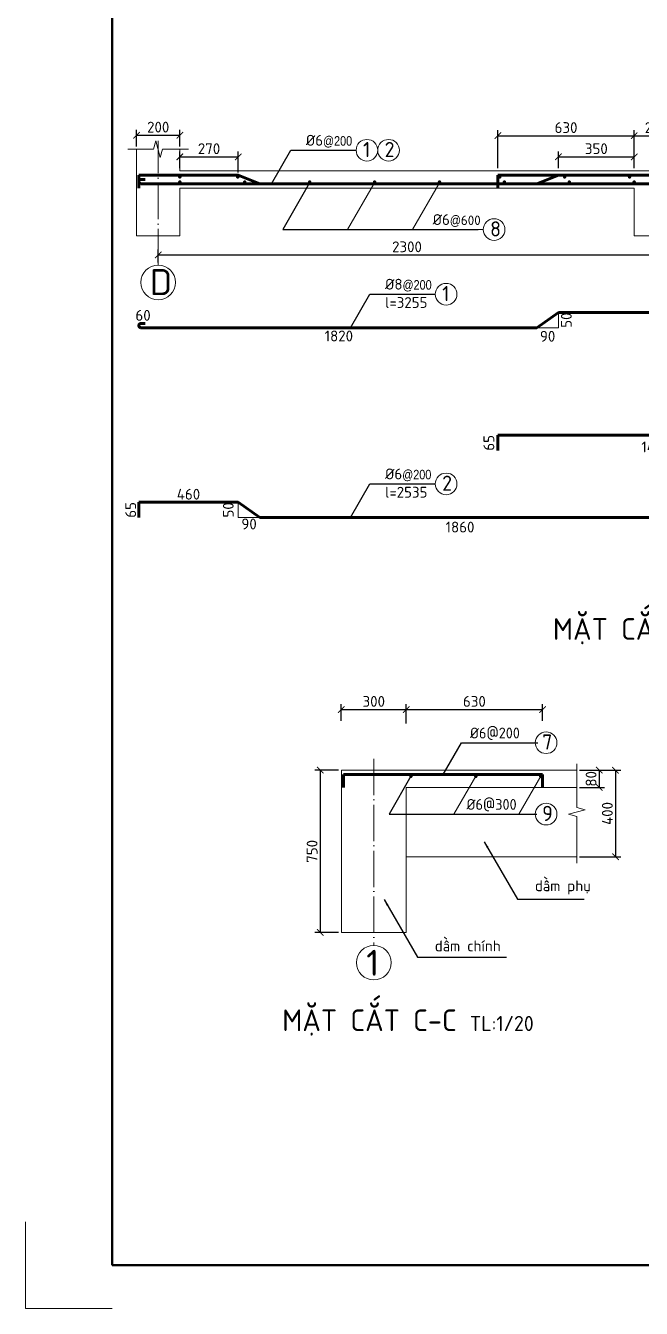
# Model space of a CAD drawing. Header units: millimetres. Extents: x 0 to 4970, y -594 to 1412.
# Drawn here: x 0 to 142.3, y -594 to -297.6 of the extents above; entities that cross this region are included whole.
import ezdxf

# ---------------------------------------------------------------- set-up
doc = ezdxf.new("R2010")
doc.units = ezdxf.units.MM
doc.header["$LTSCALE"] = 0.35
doc.header["$PDMODE"] = 3
doc.linetypes.add('ACAD_ISO04W100', pattern=[30, 24, -3, 0, -3])
doc.layers.get('0').update_dxf_attribs({"lineweight": 50})
for name, color, linetype, lineweight in [('CotThepSan', 13, 'Continuous', 70), ('DoVe', 1, 'Continuous', 18), ('Duong Bao San', 7, 'Continuous', 18), ('Kich Thuoc', 1, 'Continuous', 20), ('Ky Hieu', 4, 'Continuous', 20), ('Text', 40, 'Continuous', 20), ('Truc', 3, 'ACAD_ISO04W100', 20)]:
    doc.layers.add(name, color=color, linetype=linetype, lineweight=lineweight)
doc.styles.get("Standard").update_dxf_attribs({"font": 'isocpeur.ttf'})
doc.styles.add('VN', font='')
doc.styles.get('VN').set_extended_font_data('TCVN 7284')
doc.dimstyles.new('Dim20', dxfattribs={"dimtxt": 2.5, "dimasz": 1.5, "dimexe": 1.25, "dimexo": 0.625, "dimtad": 1, "dimlfac": 20, "dimtxsty": 'Standard', "dimblk": 'ARCHTICK', "dimcen": 2.5, "dimadec": 0, "dimazin": 0, "dimtfac": 1, "dimtmove": 0, "dimatfit": 3, "dimfxl": 1, "dimarcsym": 0})
doc.dimstyles.new('Dim20KT', dxfattribs={"dimtxt": 2.5, "dimasz": 1.5, "dimexe": 1.25, "dimexo": 0.625, "dimtad": 1, "dimlfac": 20, "dimtxsty": 'Standard', "dimblk": 'ARCHTICK', "dimcen": 2.5, "dimse1": 1, "dimse2": 1, "dimsd1": 1, "dimsd2": 1, "dimadec": 0, "dimazin": 0, "dimtfac": 1, "dimtmove": 0, "dimatfit": 3, "dimfxl": 1, "dimarcsym": 0})
doc.dimstyles.new('Dim50KT', dxfattribs={"dimtxt": 2.5, "dimasz": 1.5, "dimexe": 1.25, "dimexo": 0.625, "dimtad": 1, "dimlfac": 50, "dimtxsty": 'Standard', "dimblk": 'ARCHTICK', "dimcen": 2.5, "dimse1": 1, "dimse2": 1, "dimsd1": 1, "dimsd2": 1, "dimadec": 0, "dimazin": 0, "dimtfac": 1, "dimtmove": 0, "dimatfit": 3, "dimfxl": 1, "dimarcsym": 0})

# ---------------------------------------------------------------- blocks, each defined once
blk = doc.blocks.new('*D2067')
at = {"layer": 'Defpoints', "color": 0}
for p in [(123.13, -363.92), (182.13, -363.92), (182.13, -363.92)]:
    blk.add_point(p, dxfattribs=at)
at = {"layer": 'Kich Thuoc', "color": 0, "insert": (152.63, -362.05), "char_height": 2.5, "attachment_point": 5}
blk.add_mtext('1180', dxfattribs=at)
blk = doc.blocks.new('_ArchTick')
at = {"color": 0, "linetype": 'ByBlock', "const_width": 0.15}
blk.add_lwpolyline([(-0.5, -0.5), (0.5, 0.5)], dxfattribs=at)
blk = doc.blocks.new('*D2139')
at = {"layer": 'Defpoints', "color": 0}
for p in [(26.63, -367.42), (118.13, -367.42), (118.13, -371.19)]:
    blk.add_point(p, dxfattribs=at)
at = {"layer": 'Kich Thuoc', "color": 0, "insert": (72.38, -369.32), "char_height": 2.5, "attachment_point": 5}
blk.add_mtext('1820', dxfattribs=at)
blk = doc.blocks.new('*D2068')
at = {"layer": 'Defpoints', "color": 0}
for p in [(26.63, -366.42), (26.63, -366.42), (27.63, -366.42)]:
    blk.add_point(p, dxfattribs=at)
at = {"layer": 'Kich Thuoc', "color": 0, "insert": (27.13, -364.55), "char_height": 2.5, "attachment_point": 5}
blk.add_mtext('60', dxfattribs=at)
blk = doc.blocks.new('*D2140')
at = {"layer": 'Defpoints', "color": 0}
for p in [(26.13, -407.76), (49.13, -407.76), (49.13, -407.76)]:
    blk.add_point(p, dxfattribs=at)
at = {"layer": 'Kich Thuoc', "color": 0, "insert": (37.63, -405.88), "char_height": 2.5, "attachment_point": 5}
blk.add_mtext('460', dxfattribs=at)
blk = doc.blocks.new('*D2141')
at = {"layer": 'Defpoints', "color": 0}
for p in [(54.13, -411.26), (146.63, -411.26), (146.63, -415.35)]:
    blk.add_point(p, dxfattribs=at)
at = {"layer": 'Kich Thuoc', "color": 0, "insert": (100.38, -413.48), "char_height": 2.5, "attachment_point": 5}
blk.add_mtext('1860', dxfattribs=at)
blk = doc.blocks.new('*D2072')
at = {"layer": 'Defpoints', "color": 0}
for p in [(49.13, -327.93), (35.63, -331.16), (49.13, -332.16)]:
    blk.add_point(p, dxfattribs=at)
at = {"layer": 'Kich Thuoc', "color": 0, "lineweight": -2}
for p, q in [((35.63, -330.54), (35.63, -326.68)), ((35.63, -327.93), (49.13, -327.93)), ((49.13, -331.54), (49.13, -326.68))]:
    blk.add_line(p, q, dxfattribs=at)
at = {"layer": 'Kich Thuoc', "color": 0, "lineweight": -2, "xscale": 1.5, "yscale": 1.5, "zscale": 1.5, "rotation": 180}
blk.add_blockref('_ArchTick', (35.63, -327.93), dxfattribs=at)
at = {"layer": 'Kich Thuoc', "color": 0, "lineweight": -2, "xscale": 1.5, "yscale": 1.5, "zscale": 1.5}
blk.add_blockref('_ArchTick', (49.13, -327.93), dxfattribs=at)
at = {"layer": 'Kich Thuoc', "color": 0, "insert": (42.38, -326.05), "char_height": 2.5, "attachment_point": 5}
blk.add_mtext('270', dxfattribs=at)
blk = doc.blocks.new('*D2073')
at = {"layer": 'Defpoints', "color": 0}
for p in [(140.63, -327.93), (123.13, -331.16), (140.63, -331.16)]:
    blk.add_point(p, dxfattribs=at)
at = {"layer": 'Kich Thuoc', "color": 0, "lineweight": -2}
for p, q in [((123.13, -330.54), (123.13, -326.68)), ((123.13, -327.93), (140.63, -327.93)), ((140.63, -330.54), (140.63, -326.68))]:
    blk.add_line(p, q, dxfattribs=at)
at = {"layer": 'Kich Thuoc', "color": 0, "lineweight": -2, "xscale": 1.5, "yscale": 1.5, "zscale": 1.5, "rotation": 180}
blk.add_blockref('_ArchTick', (123.13, -327.93), dxfattribs=at)
at = {"layer": 'Kich Thuoc', "color": 0, "lineweight": -2, "xscale": 1.5, "yscale": 1.5, "zscale": 1.5}
blk.add_blockref('_ArchTick', (140.63, -327.93), dxfattribs=at)
at = {"layer": 'Kich Thuoc', "color": 0, "insert": (131.88, -326.05), "char_height": 2.5, "attachment_point": 5}
blk.add_mtext('350', dxfattribs=at)
blk = doc.blocks.new('*D2075')
at = {"layer": 'Defpoints', "color": 0}
for p in [(140.63, -323.04), (109.13, -331.16), (140.63, -331.16)]:
    blk.add_point(p, dxfattribs=at)
at = {"layer": 'Kich Thuoc', "color": 0, "lineweight": -2}
for p, q in [((109.13, -330.54), (109.13, -321.79)), ((109.13, -323.04), (140.63, -323.04)), ((140.63, -330.54), (140.63, -321.79))]:
    blk.add_line(p, q, dxfattribs=at)
at = {"layer": 'Kich Thuoc', "color": 0, "lineweight": -2, "xscale": 1.5, "yscale": 1.5, "zscale": 1.5, "rotation": 180}
blk.add_blockref('_ArchTick', (109.13, -323.04), dxfattribs=at)
at = {"layer": 'Kich Thuoc', "color": 0, "lineweight": -2, "xscale": 1.5, "yscale": 1.5, "zscale": 1.5}
blk.add_blockref('_ArchTick', (140.63, -323.04), dxfattribs=at)
at = {"layer": 'Kich Thuoc', "color": 0, "insert": (124.88, -321.17), "char_height": 2.5, "attachment_point": 5}
blk.add_mtext('630', dxfattribs=at)
blk = doc.blocks.new('*D2076')
at = {"layer": 'Defpoints', "color": 0}
for p in [(150.63, -323.04), (140.63, -330.54), (150.63, -330.54)]:
    blk.add_point(p, dxfattribs=at)
at = {"layer": 'Kich Thuoc', "color": 0, "lineweight": -2}
for p, q in [((140.63, -329.91), (140.63, -321.79)), ((140.63, -323.04), (150.63, -323.04)), ((150.63, -329.91), (150.63, -321.79))]:
    blk.add_line(p, q, dxfattribs=at)
at = {"layer": 'Kich Thuoc', "color": 0, "lineweight": -2, "xscale": 1.5, "yscale": 1.5, "zscale": 1.5, "rotation": 180}
blk.add_blockref('_ArchTick', (140.63, -323.04), dxfattribs=at)
at = {"layer": 'Kich Thuoc', "color": 0, "lineweight": -2, "xscale": 1.5, "yscale": 1.5, "zscale": 1.5}
blk.add_blockref('_ArchTick', (150.63, -323.04), dxfattribs=at)
at = {"layer": 'Kich Thuoc', "color": 0, "insert": (145.63, -321.17), "char_height": 2.5, "attachment_point": 5}
blk.add_mtext('200', dxfattribs=at)
blk = doc.blocks.new('*D2085')
at = {"layer": 'Defpoints', "color": 0}
for p in [(109.13, -396.82), (182.13, -396.82), (182.13, -396.82)]:
    blk.add_point(p, dxfattribs=at)
at = {"layer": 'Kich Thuoc', "color": 0, "insert": (145.63, -394.95), "char_height": 2.5, "attachment_point": 5}
blk.add_mtext('1460', dxfattribs=at)
blk = doc.blocks.new('*D2086')
at = {"layer": 'Defpoints', "color": 0}
for p in [(87.95, -455.63), (87.95, -456.26), (72.95, -458.84)]:
    blk.add_point(p, dxfattribs=at)
at = {"layer": 'Kich Thuoc', "color": 0, "lineweight": -2}
for p, q in [((72.95, -458.21), (72.95, -454.38)), ((72.95, -455.63), (87.95, -455.63)), ((87.95, -455.63), (87.95, -454.38))]:
    blk.add_line(p, q, dxfattribs=at)
at = {"layer": 'Kich Thuoc', "color": 0, "lineweight": -2, "xscale": 1.5, "yscale": 1.5, "zscale": 1.5, "rotation": 180}
blk.add_blockref('_ArchTick', (72.95, -455.63), dxfattribs=at)
at = {"layer": 'Kich Thuoc', "color": 0, "lineweight": -2, "xscale": 1.5, "yscale": 1.5, "zscale": 1.5}
blk.add_blockref('_ArchTick', (87.95, -455.63), dxfattribs=at)
at = {"layer": 'Kich Thuoc', "color": 0, "insert": (80.45, -453.76), "char_height": 2.5, "attachment_point": 5}
blk.add_mtext('300', dxfattribs=at)
blk = doc.blocks.new('*D2087')
at = {"layer": 'Defpoints', "color": 0}
for p in [(119.45, -455.63), (119.45, -458.84), (87.95, -459.46)]:
    blk.add_point(p, dxfattribs=at)
at = {"layer": 'Kich Thuoc', "color": 0, "lineweight": -2}
for p, q in [((87.95, -458.84), (87.95, -454.38)), ((87.95, -455.63), (119.45, -455.63)), ((119.45, -458.21), (119.45, -454.38))]:
    blk.add_line(p, q, dxfattribs=at)
at = {"layer": 'Kich Thuoc', "color": 0, "lineweight": -2, "xscale": 1.5, "yscale": 1.5, "zscale": 1.5, "rotation": 180}
blk.add_blockref('_ArchTick', (87.95, -455.63), dxfattribs=at)
at = {"layer": 'Kich Thuoc', "color": 0, "lineweight": -2, "xscale": 1.5, "yscale": 1.5, "zscale": 1.5}
blk.add_blockref('_ArchTick', (119.45, -455.63), dxfattribs=at)
at = {"layer": 'Kich Thuoc', "color": 0, "insert": (103.7, -453.76), "char_height": 2.5, "attachment_point": 5}
blk.add_mtext('630', dxfattribs=at)
blk = doc.blocks.new('*D2088')
at = {"layer": 'Defpoints', "color": 0}
for p in [(127.37, -469.65), (127.37, -473.65), (132.55, -473.65)]:
    blk.add_point(p, dxfattribs=at)
at = {"layer": 'Kich Thuoc', "color": 0, "lineweight": -2}
for p, q in [((127.99, -469.65), (133.8, -469.65)), ((132.55, -469.65), (132.55, -473.65)), ((127.99, -473.65), (133.8, -473.65))]:
    blk.add_line(p, q, dxfattribs=at)
at = {"layer": 'Kich Thuoc', "color": 0, "lineweight": -2, "xscale": 1.5, "yscale": 1.5, "zscale": 1.5}
for p, rotation in [((132.55, -469.65), 90), ((132.55, -473.65), 270)]:
    blk.add_blockref('_ArchTick', p, dxfattribs=dict(at, rotation=rotation))
at = {"layer": 'Kich Thuoc', "color": 0, "insert": (130.67, -471.65), "char_height": 2.5, "attachment_point": 5, "rotation": 90}
blk.add_mtext('80', dxfattribs=at)
blk = doc.blocks.new('*D2144')
at = {"layer": 'Defpoints', "color": 0}
for p in [(127.37, -469.65), (127.37, -489.65), (136.3, -489.65)]:
    blk.add_point(p, dxfattribs=at)
at = {"layer": 'Kich Thuoc', "color": 0, "lineweight": -2}
for p, q in [((127.99, -469.65), (137.55, -469.65)), ((136.3, -469.65), (136.3, -489.65)), ((127.99, -489.65), (137.55, -489.65))]:
    blk.add_line(p, q, dxfattribs=at)
at = {"layer": 'Kich Thuoc', "color": 0, "lineweight": -2, "xscale": 1.5, "yscale": 1.5, "zscale": 1.5}
for p, rotation in [((136.3, -469.65), 90), ((136.3, -489.65), 270)]:
    blk.add_blockref('_ArchTick', p, dxfattribs=dict(at, rotation=rotation))
at = {"layer": 'Kich Thuoc', "color": 0, "insert": (134.42, -479.65), "char_height": 2.5, "attachment_point": 5, "rotation": 90}
blk.add_mtext('400', dxfattribs=at)
blk = doc.blocks.new('*D2145')
at = {"layer": 'Defpoints', "color": 0}
for p in [(72.95, -469.65), (68.08, -507.15), (72.95, -507.15)]:
    blk.add_point(p, dxfattribs=at)
at = {"layer": 'Kich Thuoc', "color": 0, "lineweight": -2}
for p, q in [((72.33, -469.65), (66.83, -469.65)), ((68.08, -469.65), (68.08, -507.15)), ((72.33, -507.15), (66.83, -507.15))]:
    blk.add_line(p, q, dxfattribs=at)
at = {"layer": 'Kich Thuoc', "color": 0, "lineweight": -2, "xscale": 1.5, "yscale": 1.5, "zscale": 1.5}
for p, rotation in [((68.08, -469.65), 90), ((68.08, -507.15), 270)]:
    blk.add_blockref('_ArchTick', p, dxfattribs=dict(at, rotation=rotation))
at = {"layer": 'Kich Thuoc', "color": 0, "insert": (66.2, -488.4), "char_height": 2.5, "attachment_point": 5, "rotation": 90}
blk.add_mtext('750', dxfattribs=at)
blk = doc.blocks.new('*D2102')
at = {"layer": 'Defpoints', "color": 0}
for p in [(123.13, -363.92), (123.13, -367.42), (126.83, -367.42)]:
    blk.add_point(p, dxfattribs=at)
at = {"layer": 'Kich Thuoc', "color": 0, "insert": (124.95, -365.67), "char_height": 2.5, "attachment_point": 5, "rotation": 90}
blk.add_mtext('50', dxfattribs=at)
blk = doc.blocks.new('*D2103')
at = {"layer": 'Defpoints', "color": 0}
for p in [(118.13, -367.42), (123.1, -367.42), (123.1, -371.26)]:
    blk.add_point(p, dxfattribs=at)
at = {"layer": 'Kich Thuoc', "color": 0, "insert": (120.62, -369.39), "char_height": 2.5, "attachment_point": 5}
blk.add_mtext('90', dxfattribs=at)
blk = doc.blocks.new('*D2108')
at = {"layer": 'Defpoints', "color": 0}
for p in [(49.13, -407.76), (48.7, -411.26), (49.13, -411.26)]:
    blk.add_point(p, dxfattribs=at)
at = {"layer": 'Kich Thuoc', "color": 0, "insert": (46.82, -409.51), "char_height": 2.5, "attachment_point": 5, "rotation": 90}
blk.add_mtext('50', dxfattribs=at)
blk = doc.blocks.new('*D2109')
at = {"layer": 'Defpoints', "color": 0}
for p in [(49.13, -411.26), (54.13, -411.26), (54.13, -414.63)]:
    blk.add_point(p, dxfattribs=at)
at = {"layer": 'Kich Thuoc', "color": 0, "insert": (51.63, -412.76), "char_height": 2.5, "attachment_point": 5}
blk.add_mtext('90', dxfattribs=at)
blk = doc.blocks.new('*D2111')
at = {"layer": 'Defpoints', "color": 0}
for p in [(145.63, -350.26), (145.63, -350.6), (30.63, -352.94)]:
    blk.add_point(p, dxfattribs=at)
at = {"layer": 'Kich Thuoc', "color": 0, "lineweight": -2}
for p, q in [((30.63, -352.31), (30.63, -349.35)), ((30.63, -350.6), (145.63, -350.6)), ((145.63, -350.88), (145.63, -351.85))]:
    blk.add_line(p, q, dxfattribs=at)
at = {"layer": 'Kich Thuoc', "color": 0, "lineweight": -2, "xscale": 1.5, "yscale": 1.5, "zscale": 1.5, "rotation": 180}
blk.add_blockref('_ArchTick', (30.63, -350.6), dxfattribs=at)
at = {"layer": 'Kich Thuoc', "color": 0, "lineweight": -2, "xscale": 1.5, "yscale": 1.5, "zscale": 1.5}
blk.add_blockref('_ArchTick', (145.63, -350.6), dxfattribs=at)
at = {"layer": 'Kich Thuoc', "color": 0, "insert": (88.13, -348.72), "char_height": 2.5, "attachment_point": 5}
blk.add_mtext('2300', dxfattribs=at)
blk = doc.blocks.new('*D2116')
at = {"layer": 'Defpoints', "color": 0}
for p in [(21.56, -407.76), (26.16, -407.76), (21.56, -411.26)]:
    blk.add_point(p, dxfattribs=at)
at = {"layer": 'Kich Thuoc', "color": 0, "insert": (24.28, -409.51), "char_height": 2.5, "attachment_point": 5, "rotation": 90}
blk.add_mtext('65', dxfattribs=at)
blk = doc.blocks.new('*D2117')
at = {"layer": 'Defpoints', "color": 0}
for p in [(104.32, -392.27), (108.92, -392.27), (104.32, -395.77)]:
    blk.add_point(p, dxfattribs=at)
at = {"layer": 'Kich Thuoc', "color": 0, "insert": (107.05, -394.02), "char_height": 2.5, "attachment_point": 5, "rotation": 90}
blk.add_mtext('65', dxfattribs=at)
blk = doc.blocks.new('*D2120')
at = {"layer": 'Defpoints', "color": 0}
for p in [(35.63, -322.94), (25.63, -326.17), (35.63, -326.17)]:
    blk.add_point(p, dxfattribs=at)
at = {"layer": 'Kich Thuoc', "color": 0, "lineweight": -2}
for p, q in [((25.63, -325.55), (25.63, -321.69)), ((25.63, -322.94), (35.63, -322.94)), ((35.63, -325.55), (35.63, -321.69))]:
    blk.add_line(p, q, dxfattribs=at)
at = {"layer": 'Kich Thuoc', "color": 0, "lineweight": -2, "xscale": 1.5, "yscale": 1.5, "zscale": 1.5, "rotation": 180}
blk.add_blockref('_ArchTick', (25.63, -322.94), dxfattribs=at)
at = {"layer": 'Kich Thuoc', "color": 0, "lineweight": -2, "xscale": 1.5, "yscale": 1.5, "zscale": 1.5}
blk.add_blockref('_ArchTick', (35.63, -322.94), dxfattribs=at)
at = {"layer": 'Kich Thuoc', "color": 0, "insert": (30.63, -321.06), "char_height": 2.5, "attachment_point": 5}
blk.add_mtext('200', dxfattribs=at)
blk = doc.blocks.new('*D2121')
at = {"layer": 'Defpoints', "color": 0}
for p in [(49.13, -327.93), (35.63, -331.16), (49.13, -332.16)]:
    blk.add_point(p, dxfattribs=at)
at = {"layer": 'Kich Thuoc', "color": 0, "lineweight": -2}
for p, q in [((35.63, -330.54), (35.63, -326.68)), ((35.63, -327.93), (49.13, -327.93)), ((49.13, -331.54), (49.13, -326.68))]:
    blk.add_line(p, q, dxfattribs=at)
at = {"layer": 'Kich Thuoc', "color": 0, "lineweight": -2, "xscale": 1.5, "yscale": 1.5, "zscale": 1.5, "rotation": 180}
blk.add_blockref('_ArchTick', (35.63, -327.93), dxfattribs=at)
at = {"layer": 'Kich Thuoc', "color": 0, "lineweight": -2, "xscale": 1.5, "yscale": 1.5, "zscale": 1.5}
blk.add_blockref('_ArchTick', (49.13, -327.93), dxfattribs=at)
at = {"layer": 'Kich Thuoc', "color": 0, "insert": (42.38, -326.05), "char_height": 2.5, "attachment_point": 5}
blk.add_mtext('270', dxfattribs=at)

msp = doc.modelspace()

# ---------------------------------------------------------------- linework, layer by layer
msp.add_lwpolyline([(20, -584), (830, -584), (830, -10), (20, -10)], close=True)
at = {"layer": 'CotThepSan'}
for p, q in [((26.134345, -335.161745), (26.134345, -332.161745)), ((26.134345, -332.161745), (49.134345, -332.161745)), ((26.634345, -333.161745), (27.634345, -333.161745)), ((26.634345, -334.161745), (118.634345, -334.161745)), ((49.134345, -332.161745), (54.134345, -334.161745)), ((54.134345, -334.161745), (147.134345, -334.161745)), ((109.134345, -332.161745), (182.134345, -332.161745)), ((109.134345, -332.161745), (109.134345, -335.161745)), ((118.134345, -334.161745), (123.134345, -332.161745)), ((118.134345, -367.42364), (123.134345, -363.92364)), ((123.134345, -363.92364), (182.134345, -363.92364)), ((26.634345, -366.42364), (27.634345, -366.42364)), ((26.634345, -367.42364), (118.134345, -367.42364)), ((109.134345, -395.774371), (109.134345, -392.274371)), ((109.134345, -392.274371), (182.134345, -392.274371)), ((26.134345, -411.257619), (26.134345, -407.757619)), ((26.134345, -407.757619), (49.134345, -407.757619)), ((49.134345, -407.757619), (54.134345, -411.257619)), ((54.134345, -411.257619), (146.634345, -411.257619)), ((73.454463, -473.654109), (73.454463, -470.654109)), ((73.454463, -470.654109), (119.454463, -470.654109)), ((119.454463, -470.654109), (119.454463, -473.654109))]:
    msp.add_line(p, q, dxfattribs=at)
at = {"layer": 'CotThepSan', "color": 1, "const_width": 0.4}
for points in [[(35.434345, -332.561745, 1), (35.834345, -332.561745, 1)], [(35.434345, -333.761745, 1), (35.834345, -333.761745, 1)], [(48.822542, -332.561745, 1), (49.222542, -332.561745, 1)], [(50.434345, -333.761745, 1), (50.834345, -333.761745, 1)], [(65.434345, -333.761745, 1), (65.834345, -333.761745, 1)], [(80.434345, -333.761745, 1), (80.834345, -333.761745, 1)], [(95.434345, -333.761745, 1), (95.834345, -333.761745, 1)], [(109.35635, -332.561745, 1), (109.75635, -332.561745, 1)], [(110.434345, -333.761745, 1), (110.834345, -333.761745, 1)], [(124.35635, -332.561745, 1), (124.75635, -332.561745, 1)], [(125.434345, -333.761745, 1), (125.834345, -333.761745, 1)], [(139.35635, -332.561745, 1), (139.75635, -332.561745, 1)], [(140.434345, -333.761745, 1), (140.834345, -333.761745, 1)], [(89.232458, -471.054109, -1), (88.832458, -471.054109, -1)], [(104.232458, -471.054109, -1), (103.832458, -471.054109, -1)], [(119.232458, -471.054109, -1), (118.832458, -471.054109, -1)]]:
    msp.add_lwpolyline(points, format="xyb", close=True, dxfattribs=at)
at = {"layer": 'CotThepSan'}
for centre in [(26.634345, -333.661745), (26.634345, -366.92364)]:
    msp.add_arc(centre, 0.5, 90, 270, dxfattribs=at)
at = {"layer": 'DoVe'}
for p, q in [((123.134345, -367.42364), (123.134345, -363.92364)), ((118.134345, -367.42364), (123.134345, -367.42364)), ((49.134345, -407.757619), (49.134345, -411.257619)), ((49.134345, -411.257619), (54.134345, -411.257619))]:
    msp.add_line(p, q, dxfattribs=at)
at = {"layer": 'Duong Bao San'}
for p, q in [((25.634345, -331.161745), (25.634345, -326.161745)), ((35.634345, -331.161745), (35.634345, -326.161745)), ((25.634345, -346.161745), (25.634345, -331.161745)), ((35.634345, -346.161745), (35.634345, -335.161745)), ((140.634345, -346.161745), (140.634345, -335.161745)), ((25.634345, -346.161745), (35.634345, -346.161745)), ((140.634345, -346.161745), (150.634345, -346.161745)), ((72.954463, -469.654109), (127.368087, -469.654109)), ((72.954463, -469.654109), (72.954463, -507.154109)), ((87.954463, -473.654109), (127.368087, -473.654109)), ((87.954463, -473.654109), (87.954463, -507.154109)), ((87.954463, -489.654109), (127.368087, -489.654109)), ((72.954463, -507.154109), (87.954463, -507.154109))]:
    msp.add_line(p, q, dxfattribs=at)
for points in [[(35.634345, -331.161745), (265.634345, -331.161745), (318.134345, -331.161745)], [(35.634345, -335.161745), (140.634345, -335.161745)]]:
    msp.add_lwpolyline(points, dxfattribs=at)
at = {"layer": 'Ky Hieu'}
for p, q in [((65.97467, -326.412513), (76.37467, -326.412513)), ((80.634345, -333.961745), (74.412172, -344.738865)), ((95.634345, -333.961745), (89.412172, -344.738865)), ((94.059791, -344.738865), (104.553124, -344.738865)), ((104.553124, -344.738865), (105.75149, -344.738865)), ((84.176448, -403.508387), (94.669781, -403.508387)), ((117.234015, -463.304877), (117.78256, -463.304877)), ((117.773421, -463.304877), (117.78256, -463.304877)), ((104.032458, -471.054109), (98.98117, -479.803198)), ((119.032458, -471.054109), (113.981265, -479.803033)), ((117.308087, -479.803198), (117.78256, -479.803198)), ((0, -594), (0, -574)), ((0, -594), (20, -594))]:
    msp.add_line(p, q, dxfattribs=at)
for points in [[(23.634345, -326.161745), (23.634345, -326.161745), (29.563793, -326.161745), (30.081431, -324.229894), (31.116707, -328.093597), (31.634345, -326.161745), (37.634345, -326.161745), (37.634345, -326.161745)], [(127.368087, -468.154109), (127.368087, -468.154109), (127.368087, -478.296133), (129.299938, -478.813771), (125.436235, -479.849047), (127.368087, -480.366685), (127.368087, -491.154109), (127.368087, -491.154109)]]:
    msp.add_lwpolyline(points, dxfattribs=at)
for centre, radius in [((78.87467, -326.412513), 2.5), ((83.87467, -326.412513), 2.5), ((108.25149, -344.738865), 2.5), ((30.634345, -356.937682), 4), ((97.169781, -359.674408), 2.5), ((97.169781, -403.508387), 2.5), ((120.28256, -463.304877), 2.5), ((120.28256, -479.803198), 2.5), ((80.454463, -514.125171), 4)]:
    msp.add_circle(centre, radius, dxfattribs=at)
at = {"layer": 'Truc'}
for p, q in [((30.634345, -352.937682), (30.634345, -324.243043)), ((80.454463, -467.053065), (80.454463, -510.125171))]:
    msp.add_line(p, q, dxfattribs=at)

# ---------------------------------------------------------------- texts
at = {"layer": 'Kich Thuoc', "color": 2}
for s, p in [('D', (28.684048, -359.862325)), ('1', (78.704463, -517.15626))]:
    msp.add_text(s, height=6, dxfattribs=at).set_placement(p)
at = {"layer": 'Ky Hieu', "style": 'VN'}
for s, p in [('1', (77.960646, -327.995648)), ('2', (82.960646, -327.995648)), ('8', (107.337467, -346.322)), ('1', (96.255758, -361.257542)), ('2', (96.255758, -405.091521)), ('7', (119.368537, -464.888012)), ('9', (119.368537, -481.386332))]:
    msp.add_text(s, height=3.5, dxfattribs=at).set_placement(p)
at = {"layer": 'Ky Hieu', "char_height": 2.5, "attachment_point": 7}
for s, insert in [('%%C6{\\fVNI-Helve-Condense|b0|i0|c0|p2;\\H0.875x;@200}', (64.754327, -325.787513)), ('%%C6{\\fVNI-Helve-Condense|b0|i0|c0|p2;\\H0.875x;@\\fISOCPEUR|b0|i0|c0|p34;600}', (94.059791, -344.113865)), ('%%C8{\\fVNI-Helve-Condense|b0|i0|c0|p2;\\H0.875x;@200}', (83.049439, -359.049408)), ('l=3255', (83.072118, -362.839454)), ('%%C6{\\fVNI-Helve-Condense|b0|i0|c0|p2;\\H0.875x;@200}', (83.049439, -402.883387)), ('l=2535', (83.072118, -406.673433))]:
    msp.add_mtext(s, dxfattribs=dict(at, insert=insert))
at = {"layer": 'Ky Hieu', "char_height": 2.5, "attachment_point": 7, "style": 'VN'}
for s, insert in [('%%C6@200', (102.696662, -462.679877)), ('%%C6@300', (101.89684, -479.178198))]:
    msp.add_mtext(s, dxfattribs=dict(at, insert=insert))
at = {"layer": 'Ky Hieu', "char_height": 2.5, "width": 16.51500642, "attachment_point": 1}
for s, insert in [('d{\\fTCVN 7284|b0|i0|c0|p34;ầ}m ph{\\fTCVN 7284|b0|i0|c0|p34;ụ}', (117.681779, -495.109509)), ('d{\\fTCVN 7284|b0|i0|c0|p34;ầ}m chính', (94.550408, -509.000054))]:
    msp.add_mtext(s, dxfattribs=dict(at, insert=insert))
at = {"layer": 'Text', "char_height": 5, "width": 119.00779123, "attachment_point": 8, "style": 'VN'}
for s, insert in [('^IMẶT CẮT B-B {\\H0.7x;TL:1/20}', (150.03423, -440.566963)), ('^IMẶT CẮT C-C {\\H0.7x;TL:1/20}', (86.835692, -530.977659))]:
    msp.add_mtext(s, dxfattribs=dict(at, insert=insert))

# ---------------------------------------------------------------- dimensions: what is measured, and where the dimension line sits
at = {"layer": 'Kich Thuoc'}
for base, p1, p2, dimstyle, picture, middle in [((35.634345, -322.936454), (25.634345, -326.170249), (35.634345, -326.170249), 'Dim20', '*D2120', (30.634345, -321.061454)), ((140.634345, -323.044748), (109.134345, -331.161745), (140.634345, -331.161745), 'Dim20', '*D2075', (124.884345, -321.169748)), ((150.634345, -323.044748), (140.634345, -330.536745), (150.634345, -330.536745), 'Dim20', '*D2076', (145.634345, -321.169748)), ((140.634345, -327.927951), (123.134345, -331.161745), (140.634345, -331.161745), 'Dim20', '*D2073', (131.884345, -326.052951)), ((145.634345, -350.597632), (30.634345, -352.937682), (145.634345, -350.258768), 'Dim20', '*D2111', (88.134345, -348.722632)), ((182.134345, -363.92364), (123.134345, -363.92364), (182.134345, -363.92364), 'Dim20KT', '*D2067', (152.634345, -362.04864)), ((182.134345, -396.820651), (109.134345, -396.820651), (182.134345, -396.820651), 'Dim20KT', '*D2085', (145.634345, -394.945651)), ((49.134345, -407.757619), (26.134345, -407.757619), (49.134345, -407.757619), 'Dim20KT', '*D2140', (37.634345, -405.882619)), ((87.954463, -455.632274), (72.954463, -458.838038), (87.954463, -456.257274), 'Dim20', '*D2086', (80.454463, -453.757274))]:
    dim = msp.add_linear_dim(base=base, p1=p1, p2=p2, dimstyle=dimstyle, dxfattribs=at)
    dim.commit()
    dim.dimension.update_dxf_attribs({"geometry": picture, "text_midpoint": middle})
for base, p1, p2, picture, middle in [((49.134345, -327.927951), (35.634345, -331.161745), (49.134345, -332.161745), '*D2072', (42.384345, -326.052951)), ((49.134345, -327.927951), (35.634345, -331.161745), (49.134345, -332.161745), '*D2121', (42.384345, -326.052951)), ((119.454463, -455.632274), (87.954463, -459.463038), (119.454463, -458.838038), '*D2087', (103.704463, -453.757274))]:
    dim = msp.add_linear_dim(base=base, p1=p1, p2=p2, dimstyle='Dim20', override={"dimtmove": 1}, dxfattribs=at)
    dim.commit()
    dim.dimension.update_dxf_attribs({"geometry": picture, "text_midpoint": middle})
for base, p1, p2, text, picture, middle in [((26.634345, -366.42364), (27.634345, -366.42364), (26.634345, -366.42364), '60', '*D2068', (27.134345, -366.42364)), ((123.10177, -371.264502), (118.134345, -367.42364), (123.10177, -367.42364), '90', '*D2103', (120.618058, -371.264502)), ((54.134345, -414.633452), (49.134345, -411.257619), (54.134345, -411.257619), '90', '*D2109', (51.634345, -414.633452))]:
    dim = msp.add_linear_dim(base=base, p1=p1, p2=p2, text=text, dimstyle='Dim20KT', dxfattribs=at)
    dim.commit()
    dim.dimension.update_dxf_attribs({"geometry": picture, "text_midpoint": middle, "dimtype": 160})
for base, p1, p2, text, picture, middle in [((126.829731, -367.42364), (123.134345, -363.92364), (123.134345, -367.42364), '50', '*D2102', (126.829731, -365.67364)), ((108.923211, -392.274371), (104.324562, -395.774371), (104.324562, -392.274371), '65', '*D2117', (108.923211, -394.024371)), ((26.156566, -407.757619), (21.557917, -411.257619), (21.557917, -407.757619), '65', '*D2116', (26.156566, -409.507619)), ((48.699572, -411.257619), (49.134345, -407.757619), (49.134345, -411.257619), '50', '*D2108', (48.699572, -409.507619))]:
    dim = msp.add_linear_dim(base=base, p1=p1, p2=p2, angle=90, text=text, dimstyle='Dim20KT', dxfattribs=at)
    dim.commit()
    dim.dimension.update_dxf_attribs({"geometry": picture, "text_midpoint": middle, "dimtype": 160})
for base, p1, p2, text, picture, middle in [((118.134345, -371.194133), (26.634345, -367.42364), (118.134345, -367.42364), '1820', '*D2139', (72.384345, -369.319133)), ((146.634345, -415.350574), (54.134345, -411.257619), (146.634345, -411.257619), '1860', '*D2141', (100.384345, -413.475574))]:
    dim = msp.add_linear_dim(base=base, p1=p1, p2=p2, text=text, dimstyle='Dim20KT', dxfattribs=at)
    dim.commit()
    dim.dimension.update_dxf_attribs({"geometry": picture, "text_midpoint": middle})
for base, p1, p2, picture, middle in [((68.07799, -507.154109), (72.954463, -469.654109), (72.954463, -507.154109), '*D2145', (66.20299, -488.404109)), ((136.295652, -489.654109), (127.368087, -469.654109), (127.368087, -489.654109), '*D2144', (134.420652, -479.654109))]:
    dim = msp.add_linear_dim(base=base, p1=p1, p2=p2, angle=90, dimstyle='Dim20', dxfattribs=at)
    dim.commit()
    dim.dimension.update_dxf_attribs({"geometry": picture, "text_midpoint": middle})
dim = msp.add_linear_dim(base=(132.545652, -473.654109), p1=(127.368087, -469.654109), p2=(127.368087, -473.654109), angle=90, dimstyle='Dim20', dxfattribs=at)
dim.commit()
dim.dimension.update_dxf_attribs({"geometry": '*D2088', "text_midpoint": (132.545652, -471.654109), "dimtype": 160})

# ---------------------------------------------------------------- leaders
at = {"layer": 'Ky Hieu', "annotation_type": 0, "has_hookline": 1, "hookline_direction": 0}
for points, dimstyle, text_width in [([(56.792544, -334.161745), (61.266565, -326.412513), (65.34967, -326.412513)], 'Dim20', 10.4), ([(65.634345, -333.961745), (59.412172, -344.738865), (93.434791, -344.738865)], 'Dim20KT', 10.493333), ([(75.087656, -411.257619), (79.561677, -403.508387), (83.644781, -403.508387)], 'Dim20', 10.4), ([(96.454463, -470.654109), (100.697544, -463.304877), (106.209015, -463.304877)], 'Dim20', 11.5), ([(89.032458, -471.054109), (83.98117, -479.803198), (106.033087, -479.803198)], 'Dim20KT', 11.5)]:
    msp.add_leader(points, dimstyle=dimstyle, override={"dimgap": 0.625, "dimtad": 1, "dimldrblk": 'None'}, dxfattribs=dict(at, text_width=text_width))
at = {"layer": 'Ky Hieu'}
for points, dimstyle, override in [([(75.087656, -367.42364), (79.561677, -359.674408), (94.669781, -359.674408)], 'Dim20', {"dimgap": 0.625, "dimtad": 1, "dimldrblk": 'None'}), ([(105.983671, -486.174965), (113.668467, -499.485423), (129.079771, -499.485423)], 'Dim50KT', {"dimgap": 0.625, "dimtad": 1}), ([(82.852299, -499.529869), (90.537096, -512.840327), (111.141873, -512.840327)], 'Dim50KT', {"dimgap": 0.625, "dimtad": 1})]:
    msp.add_leader(points, dimstyle=dimstyle, override=override, dxfattribs=at)

doc.saveas('drawing.dxf')
